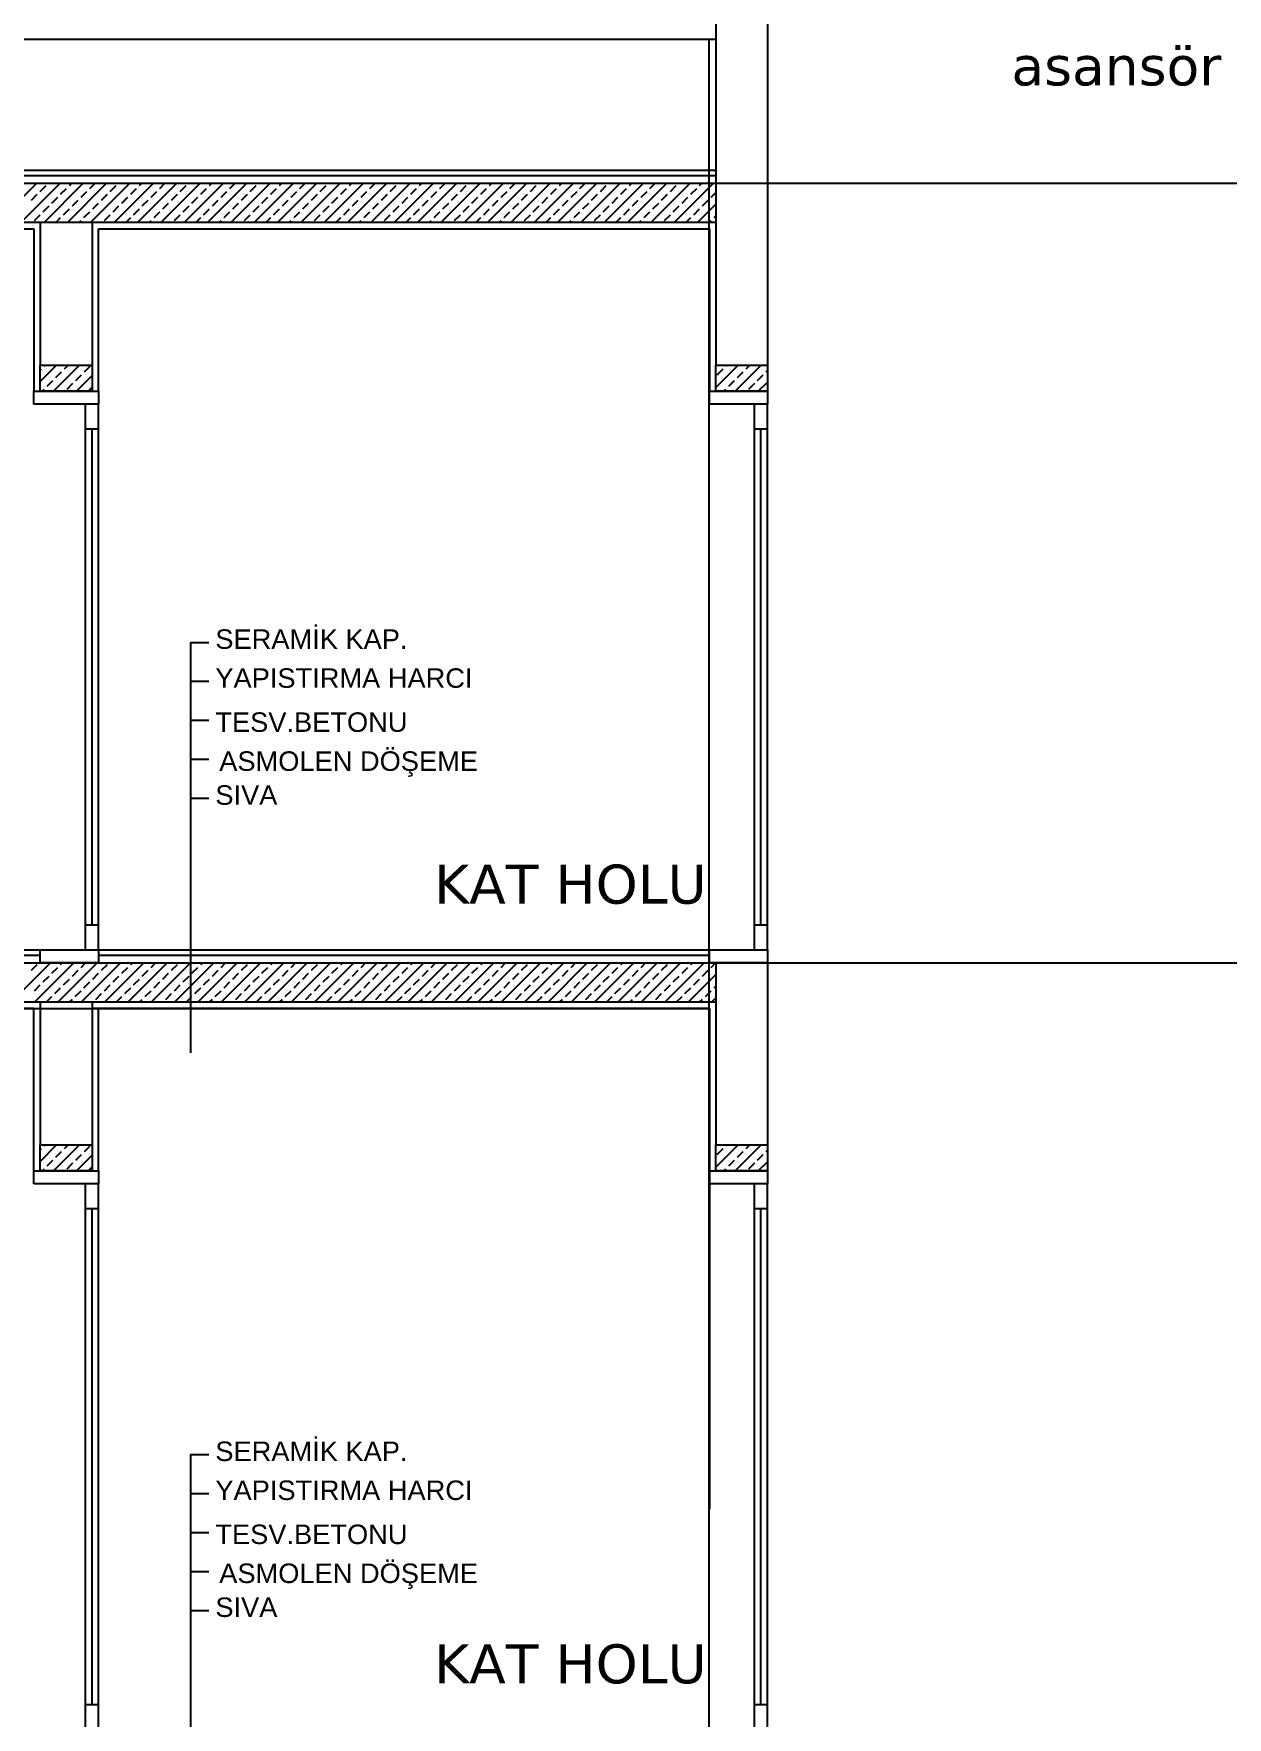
# Model space of a CAD drawing. Header units: millimetres. Extents: x 43168.9 to 43194.6, y -25545.1 to -25543.4.
# Drawn here: x 43181.6326 to 43181.8164, y -25544.0107 to -25543.7515 of the extents above; entities that cross this region are included whole.
import ezdxf
from ezdxf.enums import TextEntityAlignment as Align

# ---------------------------------------------------------------- set-up
doc = ezdxf.new("R2010")
doc.units = ezdxf.units.MM
doc.header["$LTSCALE"] = 200
doc.linetypes.add('kesit_$0$HIDDEN2', pattern=[0.1875, 0.125, -0.0625])
for name, color, linetype in [('dograma_sgh', 43, 'Continuous'), ('duv_sgh', 4, 'Continuous'), ('kaplama-gnl_sgh', 30, 'Continuous'), ('kesit_$0$izd-alt_sgh', 8, 'kesit_$0$HIDDEN2'), ('kolon-b.a_sgh', 6, 'Continuous'), ('siva_sgh', 145, 'Continuous'), ('tarama-betonarme_sgh', 223, 'Continuous'), ('yazi-mahal_sgh', 12, 'Continuous'), ('yazi-malz_sgh', 7, 'Continuous')]:
    doc.layers.add(name, color=color, linetype=linetype)
doc.styles.add('1-200', font='arial.ttf', dxfattribs={"height": 60})
doc.styles.add('text1', font='VERDANA.TTF')

msp = doc.modelspace()

# ---------------------------------------------------------------- linework, layer by layer
for p, q in [((43181.74556, -25543.80656), (43181.73764, -25543.80656)), ((43181.74556, -25543.92656), (43181.73764, -25543.92656))]:
    msp.add_line(p, q)
at = {"layer": 'dograma_sgh'}
for p, q in [((43181.63264, -25543.80856), (43181.63264, -25543.80656)), ((43181.63264, -25543.80656), (43181.64264, -25543.80656)), ((43181.64264, -25543.80856), (43181.63264, -25543.80856)), ((43181.64064, -25543.89256), (43181.64064, -25543.80856)), ((43181.64264, -25543.80656), (43181.64264, -25543.80856)), ((43181.64264, -25543.89256), (43181.64264, -25543.80856)), ((43181.73664, -25543.80856), (43181.73664, -25543.80656)), ((43181.73664, -25543.80656), (43181.74556, -25543.80656)), ((43181.74556, -25543.80856), (43181.73664, -25543.80856)), ((43181.74356, -25543.89256), (43181.74356, -25543.80856)), ((43181.74556, -25543.80656), (43181.74556, -25543.80856)), ((43181.74556, -25543.89256), (43181.74556, -25543.80856)), ((43181.64064, -25543.81236), (43181.64264, -25543.81236)), ((43181.64164, -25543.88876), (43181.64164, -25543.81236)), ((43181.74356, -25543.81236), (43181.74556, -25543.81236)), ((43181.74456, -25543.88876), (43181.74456, -25543.81236)), ((43181.64264, -25543.88876), (43181.64064, -25543.88876)), ((43181.74556, -25543.88876), (43181.74356, -25543.88876)), ((43181.63364, -25543.89456), (43181.63364, -25543.89256)), ((43181.63364, -25543.89256), (43181.64264, -25543.89256)), ((43181.64264, -25543.89256), (43181.64264, -25543.89456)), ((43181.73664, -25543.89456), (43181.73664, -25543.89256)), ((43181.73664, -25543.89256), (43181.74556, -25543.89256)), ((43181.74556, -25543.89256), (43181.74556, -25543.89456)), ((43181.64264, -25543.89456), (43181.63364, -25543.89456)), ((43181.74556, -25543.89456), (43181.73664, -25543.89456)), ((43181.63264, -25543.92856), (43181.63264, -25543.92656)), ((43181.63264, -25543.92656), (43181.64264, -25543.92656)), ((43181.64264, -25543.92656), (43181.64264, -25543.92856)), ((43181.73664, -25543.92856), (43181.73664, -25543.92656)), ((43181.73664, -25543.92656), (43181.74556, -25543.92656)), ((43181.74556, -25543.92656), (43181.74556, -25543.92856)), ((43181.64264, -25543.92856), (43181.63264, -25543.92856)), ((43181.64064, -25544.01256), (43181.64064, -25543.92856)), ((43181.64264, -25544.01256), (43181.64264, -25543.92856)), ((43181.74556, -25543.92856), (43181.73664, -25543.92856)), ((43181.74356, -25544.01256), (43181.74356, -25543.92856)), ((43181.74556, -25544.01256), (43181.74556, -25543.92856)), ((43181.64064, -25543.93236), (43181.64264, -25543.93236)), ((43181.64164, -25544.00876), (43181.64164, -25543.93236)), ((43181.74356, -25543.93236), (43181.74556, -25543.93236)), ((43181.74456, -25544.00876), (43181.74456, -25543.93236)), ((43181.64264, -25544.00876), (43181.64064, -25544.00876)), ((43181.74556, -25544.00876), (43181.74356, -25544.00876))]:
    msp.add_line(p, q, dxfattribs=at)
at = {"layer": 'duv_sgh'}
for p, q in [((43181.73764, -25543.72656), (43181.73764, -25543.80256)), ((43181.74556, -25543.73456), (43181.74556, -25543.80256)), ((43181.63364, -25543.78056), (43181.63364, -25543.80256)), ((43181.64164, -25543.78056), (43181.64164, -25543.80256)), ((43181.74556, -25543.80656), (43181.73764, -25543.80656)), ((43181.73764, -25543.89456), (43181.73764, -25543.92256)), ((43181.74556, -25543.89456), (43181.74556, -25543.92256)), ((43181.74556, -25543.89456), (43181.74556, -25543.92256)), ((43181.63364, -25543.90056), (43181.63364, -25543.92256)), ((43181.64164, -25543.90056), (43181.64164, -25543.92256)), ((43181.74556, -25543.92656), (43181.73764, -25543.92656))]:
    msp.add_line(p, q, dxfattribs=at)
at = {"layer": 'kaplama-gnl_sgh'}
for p, q in [((43181.37164, -25543.77256), (43181.73764, -25543.77256)), ((43181.37164, -25543.77336), (43181.73764, -25543.77336)), ((43181.54064, -25543.89256), (43181.63364, -25543.89256)), ((43181.54064, -25543.89336), (43181.63364, -25543.89336)), ((43181.64264, -25543.89256), (43181.73664, -25543.89256)), ((43181.64264, -25543.89336), (43181.73664, -25543.89336))]:
    msp.add_line(p, q, dxfattribs=at)
at = {"layer": 'kesit_$0$izd-alt_sgh'}
for p, q in [((43181.30862, -25543.77456), (43182.76331, -25543.77456)), ((43181.30862, -25543.89456), (43182.76331, -25543.89456))]:
    msp.add_line(p, q, dxfattribs=at)
at = {"layer": 'kolon-b.a_sgh'}
for p, q in [((43181.73764, -25543.75245), (43181.36364, -25543.75245)), ((43181.37364, -25543.77456), (43181.73764, -25543.77456)), ((43181.37364, -25543.78056), (43181.73764, -25543.78056)), ((43181.63364, -25543.80656), (43181.63364, -25543.80256)), ((43181.63364, -25543.80256), (43181.64164, -25543.80256)), ((43181.64164, -25543.80256), (43181.64164, -25543.80656)), ((43181.73764, -25543.80656), (43181.73764, -25543.80256)), ((43181.73764, -25543.80256), (43181.74556, -25543.80256)), ((43181.74556, -25543.80256), (43181.74556, -25543.80656)), ((43181.64164, -25543.80656), (43181.63364, -25543.80656)), ((43181.74556, -25543.80656), (43181.73764, -25543.80656)), ((43181.54164, -25543.89456), (43181.73764, -25543.89456)), ((43181.54164, -25543.90056), (43181.73764, -25543.90056)), ((43181.63364, -25543.92656), (43181.63364, -25543.92256)), ((43181.63364, -25543.92256), (43181.64164, -25543.92256)), ((43181.64164, -25543.92256), (43181.64164, -25543.92656)), ((43181.73764, -25543.92656), (43181.73764, -25543.92256)), ((43181.73764, -25543.92256), (43181.74556, -25543.92256)), ((43181.74556, -25543.92256), (43181.74556, -25543.92656)), ((43181.64164, -25543.92656), (43181.63364, -25543.92656)), ((43181.74556, -25543.92656), (43181.73764, -25543.92656))]:
    msp.add_line(p, q, dxfattribs=at)
at = {"layer": 'siva_sgh'}
for p, q in [((43181.73656, -25543.75245), (43181.73656, -25544.3571)), ((43181.37364, -25543.78156), (43181.63264, -25543.78156)), ((43181.63264, -25543.78156), (43181.63264, -25543.80656)), ((43181.64264, -25543.80656), (43181.64264, -25543.78156)), ((43181.64264, -25543.78156), (43181.73664, -25543.78156)), ((43181.73664, -25543.78156), (43181.73664, -25543.80656)), ((43181.63264, -25543.90156), (43181.54064, -25543.90156)), ((43181.54064, -25543.90156), (43181.73664, -25543.90156)), ((43181.63264, -25543.92656), (43181.63264, -25543.90156)), ((43181.73664, -25543.90156), (43181.64164, -25543.90156)), ((43181.64164, -25543.90156), (43181.64164, -25543.92656)), ((43181.64264, -25543.92656), (43181.64264, -25543.90156)), ((43181.64264, -25543.90156), (43181.73664, -25543.90156)), ((43181.73664, -25543.92656), (43181.73664, -25543.90156)), ((43181.73664, -25543.90156), (43181.73664, -25543.92656)), ((43181.73664, -25543.90156), (43181.73664, -25543.97856))]:
    msp.add_line(p, q, dxfattribs=at)
at = {"layer": 'tarama-betonarme_sgh'}
for p, q in [((43181.6271, -25543.78056), (43181.6331, -25543.77456)), ((43181.63069, -25543.78056), (43181.63669, -25543.77456)), ((43181.63365, -25543.7758), (43181.63455, -25543.7749)), ((43181.63428, -25543.78056), (43181.64028, -25543.77456)), ((43181.63787, -25543.78056), (43181.64387, -25543.77456)), ((43181.63814, -25543.7749), (43181.63848, -25543.77456)), ((43181.64128, -25543.77535), (43181.64208, -25543.77456)), ((43181.64146, -25543.78056), (43181.64746, -25543.77456)), ((43181.64442, -25543.7758), (43181.64532, -25543.7749)), ((43181.64506, -25543.78056), (43181.65106, -25543.77456)), ((43181.64865, -25543.78056), (43181.65465, -25543.77456)), ((43181.64892, -25543.7749), (43181.64926, -25543.77456)), ((43181.65206, -25543.77535), (43181.65285, -25543.77456)), ((43181.65224, -25543.78056), (43181.65824, -25543.77456)), ((43181.6552, -25543.7758), (43181.6561, -25543.7749)), ((43181.65583, -25543.78056), (43181.66183, -25543.77456)), ((43181.65942, -25543.78056), (43181.66542, -25543.77456)), ((43181.65969, -25543.7749), (43181.66004, -25543.77456)), ((43181.66283, -25543.77535), (43181.66363, -25543.77456)), ((43181.66302, -25543.78056), (43181.66902, -25543.77456)), ((43181.66598, -25543.7758), (43181.66688, -25543.7749)), ((43181.66661, -25543.78056), (43181.67261, -25543.77456)), ((43181.6702, -25543.78056), (43181.6762, -25543.77456)), ((43181.67047, -25543.7749), (43181.67081, -25543.77456)), ((43181.67361, -25543.77535), (43181.67441, -25543.77456)), ((43181.67379, -25543.78056), (43181.67979, -25543.77456)), ((43181.67675, -25543.7758), (43181.67765, -25543.7749)), ((43181.67739, -25543.78056), (43181.68339, -25543.77456)), ((43181.68098, -25543.78056), (43181.68698, -25543.77456)), ((43181.68124, -25543.7749), (43181.68159, -25543.77456)), ((43181.68439, -25543.77535), (43181.68518, -25543.77456)), ((43181.68457, -25543.78056), (43181.69057, -25543.77456)), ((43181.68753, -25543.7758), (43181.68843, -25543.7749)), ((43181.68816, -25543.78056), (43181.69416, -25543.77456)), ((43181.69175, -25543.78056), (43181.69775, -25543.77456)), ((43181.69202, -25543.7749), (43181.69237, -25543.77456)), ((43181.69516, -25543.77535), (43181.69596, -25543.77456)), ((43181.69535, -25543.78056), (43181.70135, -25543.77456)), ((43181.69831, -25543.7758), (43181.6992, -25543.7749)), ((43181.69894, -25543.78056), (43181.70494, -25543.77456)), ((43181.70253, -25543.78056), (43181.70853, -25543.77456)), ((43181.7028, -25543.7749), (43181.70314, -25543.77456)), ((43181.70594, -25543.77535), (43181.70673, -25543.77456)), ((43181.70612, -25543.78056), (43181.71212, -25543.77456)), ((43181.70908, -25543.7758), (43181.70998, -25543.7749)), ((43181.70971, -25543.78056), (43181.71571, -25543.77456)), ((43181.71331, -25543.78056), (43181.71931, -25543.77456)), ((43181.71357, -25543.7749), (43181.71392, -25543.77456)), ((43181.71672, -25543.77535), (43181.71751, -25543.77456)), ((43181.7169, -25543.78056), (43181.7229, -25543.77456)), ((43181.71986, -25543.7758), (43181.72076, -25543.7749)), ((43181.72049, -25543.78056), (43181.72649, -25543.77456)), ((43181.72408, -25543.78056), (43181.73008, -25543.77456)), ((43181.72435, -25543.7749), (43181.72469, -25543.77456)), ((43181.72749, -25543.77535), (43181.72829, -25543.77456)), ((43181.72767, -25543.78056), (43181.73367, -25543.77456)), ((43181.73064, -25543.7758), (43181.73153, -25543.7749)), ((43181.73127, -25543.78056), (43181.73727, -25543.77456)), ((43181.73513, -25543.7749), (43181.73547, -25543.77456)), ((43181.6323, -25543.77715), (43181.6332, -25543.77625)), ((43181.63544, -25543.7776), (43181.63634, -25543.7767)), ((43181.63679, -25543.77625), (43181.63769, -25543.77535)), ((43181.63859, -25543.77805), (43181.63949, -25543.77715)), ((43181.63993, -25543.7767), (43181.64083, -25543.7758)), ((43181.64173, -25543.7785), (43181.64263, -25543.7776)), ((43181.64308, -25543.77715), (43181.64398, -25543.77625)), ((43181.64622, -25543.7776), (43181.64712, -25543.7767)), ((43181.64757, -25543.77625), (43181.64847, -25543.77535)), ((43181.64936, -25543.77805), (43181.65026, -25543.77715)), ((43181.65071, -25543.7767), (43181.65161, -25543.7758)), ((43181.65251, -25543.7785), (43181.65341, -25543.7776)), ((43181.65385, -25543.77715), (43181.65475, -25543.77625)), ((43181.657, -25543.7776), (43181.6579, -25543.7767)), ((43181.65834, -25543.77625), (43181.65924, -25543.77535)), ((43181.66014, -25543.77805), (43181.66104, -25543.77715)), ((43181.66149, -25543.7767), (43181.66239, -25543.7758)), ((43181.66328, -25543.7785), (43181.66418, -25543.7776)), ((43181.66463, -25543.77715), (43181.66553, -25543.77625)), ((43181.66777, -25543.7776), (43181.66867, -25543.7767)), ((43181.66912, -25543.77625), (43181.67002, -25543.77535)), ((43181.67092, -25543.77805), (43181.67181, -25543.77715)), ((43181.67226, -25543.7767), (43181.67316, -25543.7758)), ((43181.67406, -25543.7785), (43181.67496, -25543.7776)), ((43181.67541, -25543.77715), (43181.6763, -25543.77625)), ((43181.67855, -25543.7776), (43181.67945, -25543.7767)), ((43181.6799, -25543.77625), (43181.68079, -25543.77535)), ((43181.68169, -25543.77805), (43181.68259, -25543.77715)), ((43181.68304, -25543.7767), (43181.68394, -25543.7758)), ((43181.68484, -25543.7785), (43181.68573, -25543.7776)), ((43181.68618, -25543.77715), (43181.68708, -25543.77625)), ((43181.68933, -25543.7776), (43181.69022, -25543.7767)), ((43181.69067, -25543.77625), (43181.69157, -25543.77535)), ((43181.69247, -25543.77805), (43181.69337, -25543.77715)), ((43181.69382, -25543.7767), (43181.69471, -25543.7758)), ((43181.69561, -25543.7785), (43181.69651, -25543.7776)), ((43181.69696, -25543.77715), (43181.69786, -25543.77625)), ((43181.7001, -25543.7776), (43181.701, -25543.7767)), ((43181.70145, -25543.77625), (43181.70235, -25543.77535)), ((43181.70325, -25543.77805), (43181.70414, -25543.77715)), ((43181.70459, -25543.7767), (43181.70549, -25543.7758)), ((43181.70639, -25543.7785), (43181.70729, -25543.7776)), ((43181.70774, -25543.77715), (43181.70863, -25543.77625)), ((43181.71088, -25543.7776), (43181.71178, -25543.7767)), ((43181.71223, -25543.77625), (43181.71312, -25543.77535)), ((43181.71402, -25543.77805), (43181.71492, -25543.77715)), ((43181.71537, -25543.7767), (43181.71627, -25543.7758)), ((43181.71716, -25543.7785), (43181.71806, -25543.7776)), ((43181.71851, -25543.77715), (43181.71941, -25543.77625)), ((43181.72166, -25543.7776), (43181.72255, -25543.7767)), ((43181.723, -25543.77625), (43181.7239, -25543.77535)), ((43181.7248, -25543.77805), (43181.7257, -25543.77715)), ((43181.72615, -25543.7767), (43181.72704, -25543.7758)), ((43181.72794, -25543.7785), (43181.72884, -25543.7776)), ((43181.72929, -25543.77715), (43181.73019, -25543.77625)), ((43181.73243, -25543.7776), (43181.73333, -25543.7767)), ((43181.73378, -25543.77625), (43181.73468, -25543.77535)), ((43181.73486, -25543.78056), (43181.73764, -25543.77778)), ((43181.73557, -25543.77805), (43181.73647, -25543.77715)), ((43181.73692, -25543.7767), (43181.73764, -25543.77598)), ((43181.63275, -25543.78029), (43181.63365, -25543.77939)), ((43181.6341, -25543.77895), (43181.635, -25543.77805)), ((43181.63608, -25543.78056), (43181.63679, -25543.77984)), ((43181.63724, -25543.77939), (43181.63814, -25543.7785)), ((43181.63967, -25543.78056), (43181.63993, -25543.78029)), ((43181.64038, -25543.77984), (43181.64128, -25543.77895)), ((43181.64353, -25543.78029), (43181.64442, -25543.77939)), ((43181.64487, -25543.77895), (43181.64577, -25543.77805)), ((43181.64685, -25543.78056), (43181.64757, -25543.77984)), ((43181.64802, -25543.77939), (43181.64892, -25543.7785)), ((43181.65044, -25543.78056), (43181.65071, -25543.78029)), ((43181.65116, -25543.77984), (43181.65206, -25543.77895)), ((43181.6543, -25543.78029), (43181.6552, -25543.77939)), ((43181.65565, -25543.77895), (43181.65655, -25543.77805)), ((43181.65763, -25543.78056), (43181.65834, -25543.77984)), ((43181.65879, -25543.77939), (43181.65969, -25543.7785)), ((43181.66122, -25543.78056), (43181.66149, -25543.78029)), ((43181.66194, -25543.77984), (43181.66283, -25543.77895)), ((43181.66508, -25543.78029), (43181.66598, -25543.77939)), ((43181.66643, -25543.77895), (43181.66732, -25543.77805)), ((43181.66841, -25543.78056), (43181.66912, -25543.77984)), ((43181.66957, -25543.77939), (43181.67047, -25543.7785)), ((43181.672, -25543.78056), (43181.67226, -25543.78029)), ((43181.67271, -25543.77984), (43181.67361, -25543.77895)), ((43181.67586, -25543.78029), (43181.67675, -25543.77939)), ((43181.6772, -25543.77895), (43181.6781, -25543.77805)), ((43181.67918, -25543.78056), (43181.6799, -25543.77984)), ((43181.68035, -25543.77939), (43181.68124, -25543.7785)), ((43181.68277, -25543.78056), (43181.68304, -25543.78029)), ((43181.68349, -25543.77984), (43181.68439, -25543.77895)), ((43181.68663, -25543.78029), (43181.68753, -25543.77939)), ((43181.68798, -25543.77895), (43181.68888, -25543.77805)), ((43181.68996, -25543.78056), (43181.69067, -25543.77984)), ((43181.69112, -25543.77939), (43181.69202, -25543.7785)), ((43181.69355, -25543.78056), (43181.69382, -25543.78029)), ((43181.69427, -25543.77984), (43181.69516, -25543.77895)), ((43181.69741, -25543.78029), (43181.69831, -25543.77939)), ((43181.69876, -25543.77895), (43181.69965, -25543.77805)), ((43181.70073, -25543.78056), (43181.70145, -25543.77984)), ((43181.7019, -25543.77939), (43181.7028, -25543.7785)), ((43181.70433, -25543.78056), (43181.70459, -25543.78029)), ((43181.70504, -25543.77984), (43181.70594, -25543.77895)), ((43181.70818, -25543.78029), (43181.70908, -25543.77939)), ((43181.70953, -25543.77895), (43181.71043, -25543.77805)), ((43181.71151, -25543.78056), (43181.71223, -25543.77984)), ((43181.71267, -25543.77939), (43181.71357, -25543.7785)), ((43181.7151, -25543.78056), (43181.71537, -25543.78029)), ((43181.71582, -25543.77984), (43181.71672, -25543.77895)), ((43181.71896, -25543.78029), (43181.71986, -25543.77939)), ((43181.72031, -25543.77895), (43181.72121, -25543.77805)), ((43181.72229, -25543.78056), (43181.723, -25543.77984)), ((43181.72345, -25543.77939), (43181.72435, -25543.7785)), ((43181.72588, -25543.78056), (43181.72615, -25543.78029)), ((43181.72659, -25543.77984), (43181.72749, -25543.77895)), ((43181.72974, -25543.78029), (43181.73064, -25543.77939)), ((43181.73108, -25543.77895), (43181.73198, -25543.77805)), ((43181.73306, -25543.78056), (43181.73378, -25543.77984)), ((43181.73423, -25543.77939), (43181.73513, -25543.7785)), ((43181.73666, -25543.78056), (43181.73692, -25543.78029)), ((43181.73737, -25543.77984), (43181.73764, -25543.77958)), ((43181.63364, -25543.80509), (43181.63617, -25543.80256)), ((43181.63364, -25543.80332), (43181.63383, -25543.80313)), ((43181.63427, -25543.80269), (43181.6344, -25543.80256)), ((43181.6357, -25543.80656), (43181.6397, -25543.80256)), ((43181.63604, -25543.80446), (43181.63692, -25543.80358)), ((43181.63736, -25543.80313), (43181.63794, -25543.80256)), ((43181.64046, -25543.80358), (43181.64134, -25543.80269)), ((43181.73764, -25543.80601), (43181.74109, -25543.80256)), ((43181.73786, -25543.80402), (43181.73875, -25543.80313)), ((43181.73919, -25543.80269), (43181.73932, -25543.80256)), ((43181.74062, -25543.80656), (43181.74462, -25543.80256)), ((43181.74096, -25543.80446), (43181.74184, -25543.80358)), ((43181.74228, -25543.80313), (43181.74286, -25543.80256)), ((43181.74538, -25543.80358), (43181.74556, -25543.80339)), ((43181.63394, -25543.80656), (43181.63427, -25543.80623)), ((43181.63471, -25543.80579), (43181.63559, -25543.8049)), ((43181.6378, -25543.80623), (43181.63869, -25543.80534)), ((43181.63913, -25543.8049), (43181.64001, -25543.80402)), ((43181.63924, -25543.80656), (43181.64164, -25543.80416)), ((43181.64101, -25543.80656), (43181.64164, -25543.80593)), ((43181.73886, -25543.80656), (43181.73919, -25543.80623)), ((43181.73963, -25543.80579), (43181.74051, -25543.8049)), ((43181.74272, -25543.80623), (43181.74361, -25543.80534)), ((43181.74405, -25543.8049), (43181.74493, -25543.80402)), ((43181.74416, -25543.80656), (43181.74556, -25543.80516)), ((43181.62923, -25543.90056), (43181.63523, -25543.89456)), ((43181.6323, -25543.89569), (43181.6332, -25543.89479)), ((43181.63282, -25543.90056), (43181.63882, -25543.89456)), ((43181.6341, -25543.89748), (43181.635, -25543.89659)), ((43181.63544, -25543.89614), (43181.63634, -25543.89524)), ((43181.63641, -25543.90056), (43181.64241, -25543.89456)), ((43181.63679, -25543.89479), (43181.63702, -25543.89456)), ((43181.63859, -25543.89659), (43181.63949, -25543.89569)), ((43181.63993, -25543.89524), (43181.64062, -25543.89456)), ((43181.64, -25543.90056), (43181.646, -25543.89456)), ((43181.64173, -25543.89704), (43181.64263, -25543.89614)), ((43181.64308, -25543.89569), (43181.64398, -25543.89479)), ((43181.6436, -25543.90056), (43181.6496, -25543.89456)), ((43181.64487, -25543.89748), (43181.64577, -25543.89659)), ((43181.64622, -25543.89614), (43181.64712, -25543.89524)), ((43181.64719, -25543.90056), (43181.65319, -25543.89456)), ((43181.64757, -25543.89479), (43181.6478, -25543.89456)), ((43181.64936, -25543.89659), (43181.65026, -25543.89569)), ((43181.65071, -25543.89524), (43181.65139, -25543.89456)), ((43181.65078, -25543.90056), (43181.65678, -25543.89456)), ((43181.65251, -25543.89704), (43181.65341, -25543.89614)), ((43181.65385, -25543.89569), (43181.65475, -25543.89479)), ((43181.65437, -25543.90056), (43181.66037, -25543.89456)), ((43181.65565, -25543.89748), (43181.65655, -25543.89659)), ((43181.657, -25543.89614), (43181.6579, -25543.89524)), ((43181.65796, -25543.90056), (43181.66396, -25543.89456)), ((43181.65834, -25543.89479), (43181.65858, -25543.89456)), ((43181.66014, -25543.89659), (43181.66104, -25543.89569)), ((43181.66149, -25543.89524), (43181.66217, -25543.89456)), ((43181.66156, -25543.90056), (43181.66756, -25543.89456)), ((43181.66328, -25543.89704), (43181.66418, -25543.89614)), ((43181.66463, -25543.89569), (43181.66553, -25543.89479)), ((43181.66515, -25543.90056), (43181.67115, -25543.89456)), ((43181.66643, -25543.89748), (43181.66732, -25543.89659)), ((43181.66777, -25543.89614), (43181.66867, -25543.89524)), ((43181.66874, -25543.90056), (43181.67474, -25543.89456)), ((43181.66912, -25543.89479), (43181.66935, -25543.89456)), ((43181.67092, -25543.89659), (43181.67181, -25543.89569)), ((43181.67226, -25543.89524), (43181.67294, -25543.89456)), ((43181.67233, -25543.90056), (43181.67833, -25543.89456)), ((43181.67406, -25543.89704), (43181.67496, -25543.89614)), ((43181.67541, -25543.89569), (43181.6763, -25543.89479)), ((43181.67592, -25543.90056), (43181.68192, -25543.89456)), ((43181.6772, -25543.89748), (43181.6781, -25543.89659)), ((43181.67855, -25543.89614), (43181.67945, -25543.89524)), ((43181.67952, -25543.90056), (43181.68552, -25543.89456)), ((43181.6799, -25543.89479), (43181.68013, -25543.89456)), ((43181.68169, -25543.89659), (43181.68259, -25543.89569)), ((43181.68304, -25543.89524), (43181.68372, -25543.89456)), ((43181.68311, -25543.90056), (43181.68911, -25543.89456)), ((43181.68484, -25543.89704), (43181.68573, -25543.89614)), ((43181.68618, -25543.89569), (43181.68708, -25543.89479)), ((43181.6867, -25543.90056), (43181.6927, -25543.89456)), ((43181.68798, -25543.89748), (43181.68888, -25543.89659)), ((43181.68933, -25543.89614), (43181.69022, -25543.89524)), ((43181.69029, -25543.90056), (43181.69629, -25543.89456)), ((43181.69067, -25543.89479), (43181.69091, -25543.89456)), ((43181.69247, -25543.89659), (43181.69337, -25543.89569)), ((43181.69382, -25543.89524), (43181.6945, -25543.89456)), ((43181.69389, -25543.90056), (43181.69989, -25543.89456)), ((43181.69561, -25543.89704), (43181.69651, -25543.89614)), ((43181.69696, -25543.89569), (43181.69786, -25543.89479)), ((43181.69748, -25543.90056), (43181.70348, -25543.89456)), ((43181.69876, -25543.89748), (43181.69965, -25543.89659)), ((43181.7001, -25543.89614), (43181.701, -25543.89524)), ((43181.70107, -25543.90056), (43181.70707, -25543.89456)), ((43181.70145, -25543.89479), (43181.70168, -25543.89456)), ((43181.70325, -25543.89659), (43181.70414, -25543.89569)), ((43181.70459, -25543.89524), (43181.70527, -25543.89456)), ((43181.70466, -25543.90056), (43181.71066, -25543.89456)), ((43181.70639, -25543.89704), (43181.70729, -25543.89614)), ((43181.70774, -25543.89569), (43181.70863, -25543.89479)), ((43181.70825, -25543.90056), (43181.71425, -25543.89456)), ((43181.70953, -25543.89748), (43181.71043, -25543.89659)), ((43181.71088, -25543.89614), (43181.71178, -25543.89524)), ((43181.71185, -25543.90056), (43181.71785, -25543.89456)), ((43181.71223, -25543.89479), (43181.71246, -25543.89456)), ((43181.71402, -25543.89659), (43181.71492, -25543.89569)), ((43181.71537, -25543.89524), (43181.71605, -25543.89456)), ((43181.71544, -25543.90056), (43181.72144, -25543.89456)), ((43181.71716, -25543.89704), (43181.71806, -25543.89614)), ((43181.71851, -25543.89569), (43181.71941, -25543.89479)), ((43181.71903, -25543.90056), (43181.72503, -25543.89456)), ((43181.72031, -25543.89748), (43181.72121, -25543.89659)), ((43181.72166, -25543.89614), (43181.72255, -25543.89524)), ((43181.72262, -25543.90056), (43181.72862, -25543.89456)), ((43181.723, -25543.89479), (43181.72323, -25543.89456)), ((43181.7248, -25543.89659), (43181.7257, -25543.89569)), ((43181.72615, -25543.89524), (43181.72683, -25543.89456)), ((43181.72621, -25543.90056), (43181.73221, -25543.89456)), ((43181.72794, -25543.89704), (43181.72884, -25543.89614)), ((43181.72929, -25543.89569), (43181.73019, -25543.89479)), ((43181.72981, -25543.90056), (43181.73581, -25543.89456)), ((43181.73108, -25543.89748), (43181.73198, -25543.89659)), ((43181.73243, -25543.89614), (43181.73333, -25543.89524)), ((43181.7334, -25543.90056), (43181.73764, -25543.89632)), ((43181.73378, -25543.89479), (43181.73401, -25543.89456)), ((43181.73557, -25543.89659), (43181.73647, -25543.89569)), ((43181.73692, -25543.89524), (43181.7376, -25543.89456)), ((43181.63275, -25543.89883), (43181.63365, -25543.89793)), ((43181.63589, -25543.89928), (43181.63679, -25543.89838)), ((43181.63724, -25543.89793), (43181.63814, -25543.89704)), ((43181.63904, -25543.89973), (43181.63993, -25543.89883)), ((43181.64038, -25543.89838), (43181.64128, -25543.89748)), ((43181.64218, -25543.90018), (43181.64308, -25543.89928)), ((43181.64353, -25543.89883), (43181.64442, -25543.89793)), ((43181.64667, -25543.89928), (43181.64757, -25543.89838)), ((43181.64802, -25543.89793), (43181.64892, -25543.89704)), ((43181.64981, -25543.89973), (43181.65071, -25543.89883)), ((43181.65116, -25543.89838), (43181.65206, -25543.89748)), ((43181.65296, -25543.90018), (43181.65385, -25543.89928)), ((43181.6543, -25543.89883), (43181.6552, -25543.89793)), ((43181.65745, -25543.89928), (43181.65834, -25543.89838)), ((43181.65879, -25543.89793), (43181.65969, -25543.89704)), ((43181.66059, -25543.89973), (43181.66149, -25543.89883)), ((43181.66194, -25543.89838), (43181.66283, -25543.89748)), ((43181.66373, -25543.90018), (43181.66463, -25543.89928)), ((43181.66508, -25543.89883), (43181.66598, -25543.89793)), ((43181.66822, -25543.89928), (43181.66912, -25543.89838)), ((43181.66957, -25543.89793), (43181.67047, -25543.89704)), ((43181.67137, -25543.89973), (43181.67226, -25543.89883)), ((43181.67271, -25543.89838), (43181.67361, -25543.89748)), ((43181.67451, -25543.90018), (43181.67541, -25543.89928)), ((43181.67586, -25543.89883), (43181.67675, -25543.89793)), ((43181.679, -25543.89928), (43181.6799, -25543.89838)), ((43181.68035, -25543.89793), (43181.68124, -25543.89704)), ((43181.68214, -25543.89973), (43181.68304, -25543.89883)), ((43181.68349, -25543.89838), (43181.68439, -25543.89748)), ((43181.68529, -25543.90018), (43181.68618, -25543.89928)), ((43181.68663, -25543.89883), (43181.68753, -25543.89793)), ((43181.68978, -25543.89928), (43181.69067, -25543.89838)), ((43181.69112, -25543.89793), (43181.69202, -25543.89704)), ((43181.69292, -25543.89973), (43181.69382, -25543.89883)), ((43181.69427, -25543.89838), (43181.69516, -25543.89748)), ((43181.69606, -25543.90018), (43181.69696, -25543.89928)), ((43181.69741, -25543.89883), (43181.69831, -25543.89793)), ((43181.70055, -25543.89928), (43181.70145, -25543.89838)), ((43181.7019, -25543.89793), (43181.7028, -25543.89704)), ((43181.70369, -25543.89973), (43181.70459, -25543.89883)), ((43181.70504, -25543.89838), (43181.70594, -25543.89748)), ((43181.70684, -25543.90018), (43181.70774, -25543.89928)), ((43181.70818, -25543.89883), (43181.70908, -25543.89793)), ((43181.71133, -25543.89928), (43181.71223, -25543.89838)), ((43181.71267, -25543.89793), (43181.71357, -25543.89704)), ((43181.71447, -25543.89973), (43181.71537, -25543.89883)), ((43181.71582, -25543.89838), (43181.71672, -25543.89748)), ((43181.71761, -25543.90018), (43181.71851, -25543.89928)), ((43181.71896, -25543.89883), (43181.71986, -25543.89793)), ((43181.7221, -25543.89928), (43181.723, -25543.89838)), ((43181.72345, -25543.89793), (43181.72435, -25543.89704)), ((43181.72525, -25543.89973), (43181.72615, -25543.89883)), ((43181.72659, -25543.89838), (43181.72749, -25543.89748)), ((43181.72839, -25543.90018), (43181.72929, -25543.89928)), ((43181.72974, -25543.89883), (43181.73064, -25543.89793)), ((43181.73288, -25543.89928), (43181.73378, -25543.89838)), ((43181.73423, -25543.89793), (43181.73513, -25543.89704)), ((43181.73602, -25543.89973), (43181.73692, -25543.89883)), ((43181.73737, -25543.89838), (43181.73764, -25543.89812)), ((43181.63462, -25543.90056), (43181.63544, -25543.89973)), ((43181.63821, -25543.90056), (43181.63859, -25543.90018)), ((43181.64539, -25543.90056), (43181.64622, -25543.89973)), ((43181.64898, -25543.90056), (43181.64936, -25543.90018)), ((43181.65617, -25543.90056), (43181.657, -25543.89973)), ((43181.65976, -25543.90056), (43181.66014, -25543.90018)), ((43181.66694, -25543.90056), (43181.66777, -25543.89973)), ((43181.67054, -25543.90056), (43181.67092, -25543.90018)), ((43181.67772, -25543.90056), (43181.67855, -25543.89973)), ((43181.68131, -25543.90056), (43181.68169, -25543.90018)), ((43181.6885, -25543.90056), (43181.68933, -25543.89973)), ((43181.69209, -25543.90056), (43181.69247, -25543.90018)), ((43181.69927, -25543.90056), (43181.7001, -25543.89973)), ((43181.70287, -25543.90056), (43181.70325, -25543.90018)), ((43181.71005, -25543.90056), (43181.71088, -25543.89973)), ((43181.71364, -25543.90056), (43181.71402, -25543.90018)), ((43181.72083, -25543.90056), (43181.72166, -25543.89973)), ((43181.72442, -25543.90056), (43181.7248, -25543.90018)), ((43181.7316, -25543.90056), (43181.73243, -25543.89973)), ((43181.73519, -25543.90056), (43181.73557, -25543.90018)), ((43181.73699, -25543.90056), (43181.73764, -25543.89991)), ((43181.63364, -25543.92509), (43181.63617, -25543.92256)), ((43181.63427, -25543.92269), (43181.6344, -25543.92256)), ((43181.6357, -25543.92656), (43181.6397, -25543.92256)), ((43181.63736, -25543.92313), (43181.63794, -25543.92256)), ((43181.64046, -25543.92358), (43181.64134, -25543.92269)), ((43181.73764, -25543.92601), (43181.74109, -25543.92256)), ((43181.73919, -25543.92269), (43181.73932, -25543.92256)), ((43181.74062, -25543.92656), (43181.74462, -25543.92256)), ((43181.74228, -25543.92313), (43181.74286, -25543.92256)), ((43181.63364, -25543.92332), (43181.63383, -25543.92313)), ((43181.63471, -25543.92579), (43181.63559, -25543.9249)), ((43181.63604, -25543.92446), (43181.63692, -25543.92358)), ((43181.6378, -25543.92623), (43181.63869, -25543.92534)), ((43181.63913, -25543.9249), (43181.64001, -25543.92402)), ((43181.63924, -25543.92656), (43181.64164, -25543.92416)), ((43181.73786, -25543.92402), (43181.73875, -25543.92313)), ((43181.73963, -25543.92579), (43181.74051, -25543.9249)), ((43181.74096, -25543.92446), (43181.74184, -25543.92358)), ((43181.74272, -25543.92623), (43181.74361, -25543.92534)), ((43181.74405, -25543.9249), (43181.74493, -25543.92402)), ((43181.74416, -25543.92656), (43181.74556, -25543.92516)), ((43181.74538, -25543.92358), (43181.74556, -25543.92339)), ((43181.63394, -25543.92656), (43181.63427, -25543.92623)), ((43181.64101, -25543.92656), (43181.64164, -25543.92593)), ((43181.73886, -25543.92656), (43181.73919, -25543.92623))]:
    msp.add_line(p, q, dxfattribs=at)
at = {"layer": 'yazi-malz_sgh'}
for p, q in [((43181.65679, -25543.84521), (43181.6596, -25543.84521)), ((43181.65679, -25543.84521), (43181.65679, -25543.90837)), ((43181.65679, -25543.85121), (43181.6596, -25543.85121)), ((43181.65679, -25543.85721), (43181.6596, -25543.85721)), ((43181.65679, -25543.86321), (43181.6596, -25543.86321)), ((43181.65679, -25543.86921), (43181.6596, -25543.86921)), ((43181.65679, -25543.97021), (43181.6596, -25543.97021)), ((43181.65679, -25543.97021), (43181.65679, -25544.03337)), ((43181.65679, -25543.97621), (43181.6596, -25543.97621)), ((43181.65679, -25543.98221), (43181.6596, -25543.98221)), ((43181.65679, -25543.98821), (43181.6596, -25543.98821)), ((43181.65679, -25543.99421), (43181.6596, -25543.99421))]:
    msp.add_line(p, q, dxfattribs=at)

# ---------------------------------------------------------------- texts
at = {"layer": 'yazi-mahal_sgh', "style": 'text1'}
for s, p in [('asansör', (43181.81542, -25543.75949)), ('KAT HOLU', (43181.73622, -25543.88542)), ('KAT HOLU', (43181.73622, -25544.00542))]:
    msp.add_text(s, height=0.006, dxfattribs=at).set_placement(p, align=Align.RIGHT)
at = {"layer": 'yazi-malz_sgh', "style": '1-200'}
for s, p in [('SERAMİK KAP.', (43181.6606, -25543.84621)), ('YAPISTIRMA HARCI', (43181.6606, -25543.85221)), ('TESV.BETONU', (43181.6606, -25543.85899)), ('ASMOLEN DÖŞEME', (43181.6612, -25543.86499)), ('SIVA', (43181.6606, -25543.87021)), ('SERAMİK KAP.', (43181.6606, -25543.97121)), ('YAPISTIRMA HARCI', (43181.6606, -25543.97721)), ('TESV.BETONU', (43181.6606, -25543.98399)), ('ASMOLEN DÖŞEME', (43181.6612, -25543.98999)), ('SIVA', (43181.6606, -25543.99521))]:
    msp.add_text(s, height=0.003, rotation=360, dxfattribs=at).set_placement(p)

doc.saveas('drawing.dxf')
